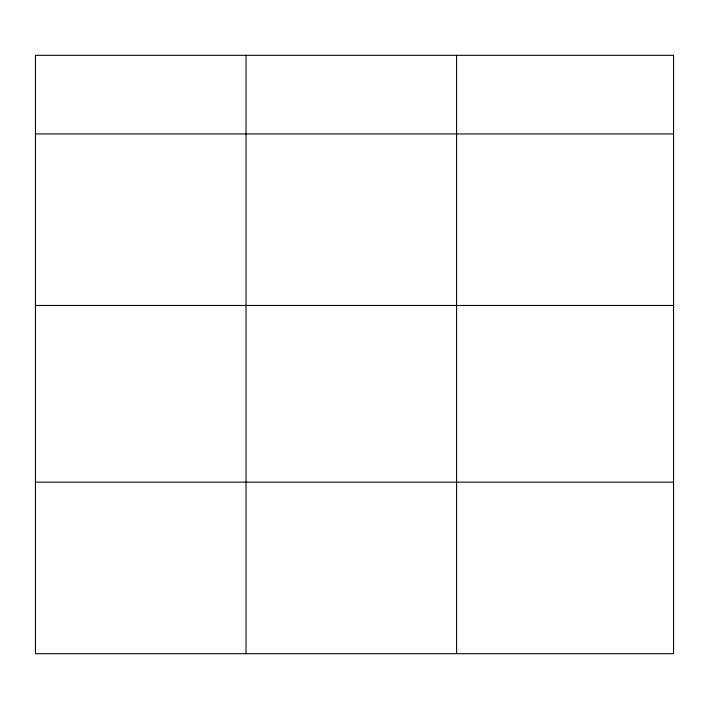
<?xml version="1.0" encoding="UTF-8"?>
<svg xmlns="http://www.w3.org/2000/svg" width="709" height="709" viewBox="0 0 709 709"><rect width="100%" height="100%" fill="white"/><g stroke="black" fill="none" stroke-linecap="round" stroke-linejoin="round"><path stroke-width="1.06" d="M35.45 133.948L673.55 133.948M35.45 305.455L673.55 305.455M35.45 482.164L673.55 482.164M456.596 55.32L456.596 653.68M246.023 55.32L246.023 653.68M673.55 55.32L35.45 55.32L35.45 653.68L673.55 653.68L673.55 55.32"/></g></svg>
